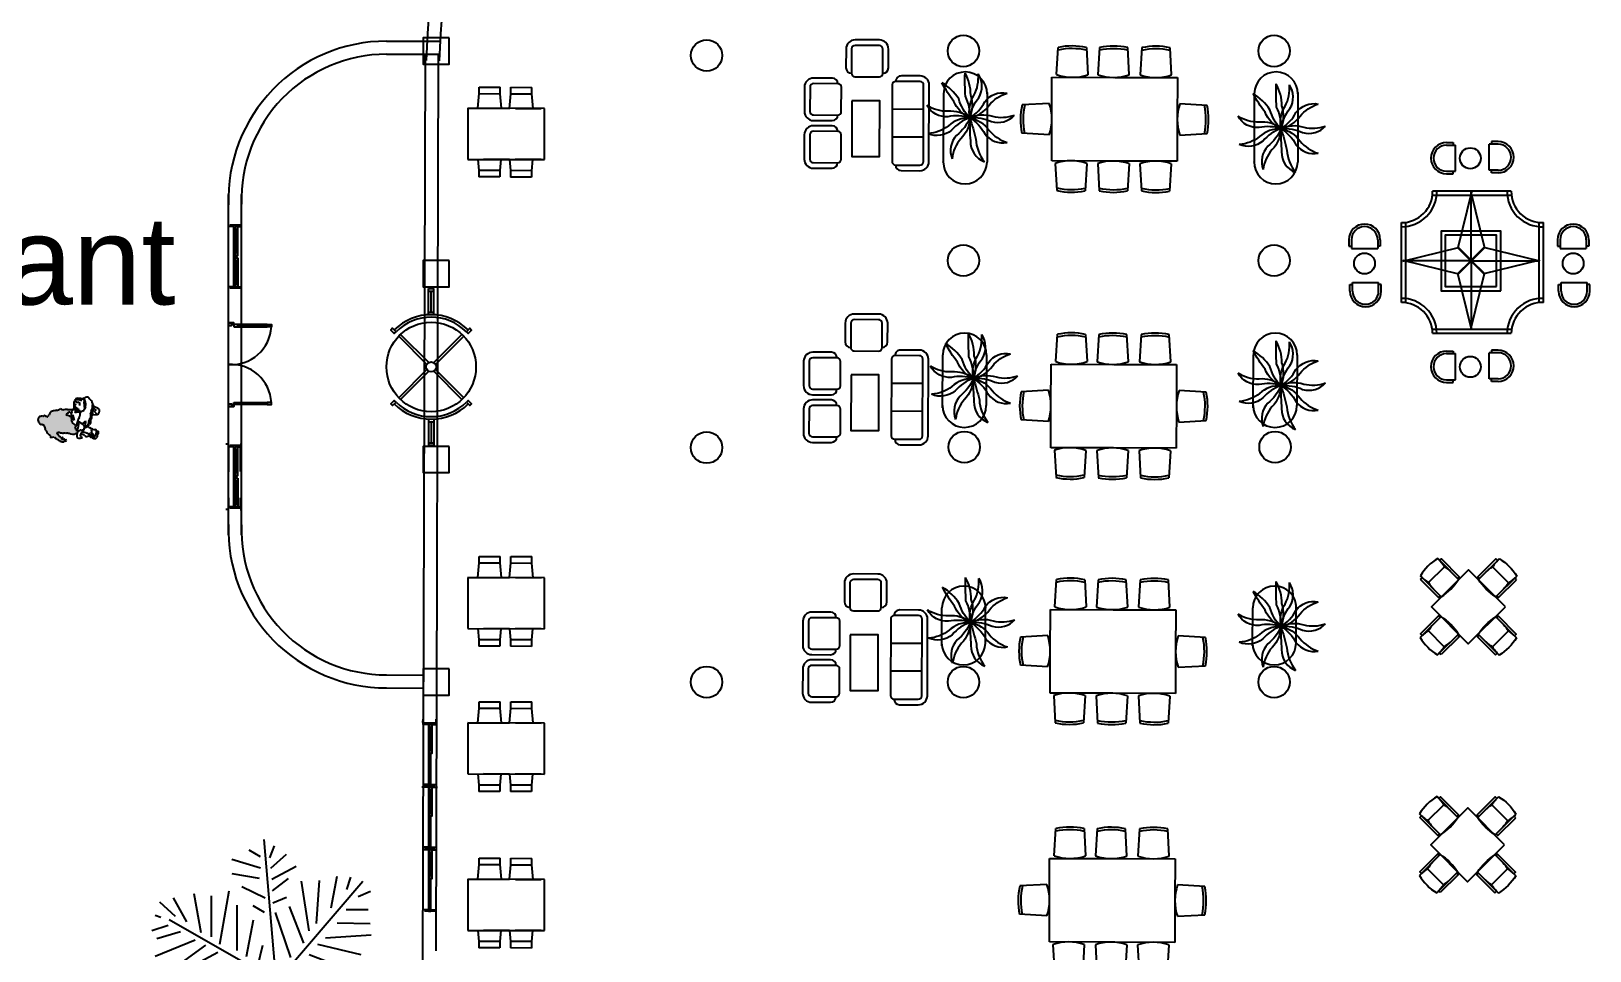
# Model space of a CAD drawing. Header units: millimetres. Extents: x -17017 to 2697, y 1903 to 18260.
# Drawn here: x -16980.1 to -16974.14, y 18215.59 to 18219.11 of the extents above; entities that cross this region are included whole.
import ezdxf

# ---------------------------------------------------------------- set-up
doc = ezdxf.new("R2010")
doc.units = ezdxf.units.MM
doc.linetypes.add('0', pattern=[0])
doc.linetypes.add('DOT3', pattern=[0.06, 0, -0.06])
for name, color, linetype in [('1', 7, 'Continuous'), ('3DJORDAN', 30, 'Continuous'), ('A-Door', 150, 'Continuous'), ('A-Glaz', 92, 'Continuous'), ('A-Wall', 50, 'Continuous'), ('B-FURNITURE', 22, 'Continuous'), ('BONGDO', 8, 'Continuous'), ('CAY', 94, 'Continuous'), ('DENIZLIK', 16, 'Continuous'), ('DIEN HOA', 111, 'Continuous'), ('DIENHOA', 3, 'Continuous'), ('DUVAR', 7, 'Continuous'), ('IZDOT', 2, 'DOT3'), ('NOI THAT', 42, 'Continuous'), ('NOITHAT', 21, 'Continuous'), ('NT', 1, 'Continuous'), ('PENCERE', 3, 'Continuous'), ('sıva', 181, 'Continuous'), ('WINDOW', 8, 'Continuous')]:
    doc.layers.add(name, color=color, linetype=linetype)
doc.styles.add('ATT', font='romans.shx')
doc.styles.get("Standard").update_dxf_attribs({"font": 'arial.ttf'})

# ---------------------------------------------------------------- blocks, each defined once
blk = doc.blocks.new('table-21')
at = {"color": 0, "linetype": 'ByBlock'}
for p, q in [((-2.289, 0.05), (-2.259, 0.572)), ((-1.689, 0.05), (-1.719, 0.572)), ((-1.48, 0.05), (-1.45, 0.572)), ((-0.88, 0.05), (-0.911, 0.572)), ((-0.669, 0.048), (-0.639, 0.57)), ((-0.069, 0.048), (-0.1, 0.57)), ((-2.4, 0), (-1.2, 0)), ((-2.4, -0.8), (-2.4, 0)), ((-1.2, 0), (0, 0)), ((0, 0), (0, -0.8)), ((-2.45, -0.5), (-2.972, -0.53)), ((0.05, -0.5), (0.572, -0.53)), ((-2.4, -1.6), (-2.4, -0.8)), ((0, -0.8), (0, -1.6)), ((-2.972, -1.07), (-2.45, -1.1)), ((0.05, -1.1), (0.572, -1.07)), ((-1.2, -1.6), (-2.4, -1.6)), ((-2.289, -1.65), (-2.259, -2.172)), ((-1.719, -2.172), (-1.689, -1.65)), ((-1.48, -1.65), (-1.45, -2.172)), ((0, -1.6), (-1.2, -1.6)), ((-0.911, -2.172), (-0.88, -1.65)), ((-0.657, -2.172), (-0.687, -1.65)), ((-0.087, -1.65), (-0.118, -2.172))]:
    blk.add_line(p, q, dxfattribs=at)
for centre, radius, start, end in [((-1.989, -0.707), 1.307, 78.0851, 101.9149), ((-1.18, -0.707), 1.307, 78.0851, 101.9149), ((-0.369, -0.708), 1.307, 78.0851, 101.9149), ((-1.989, -0.707), 1.257, 77.4636, 102.5364), ((-1.18, -0.707), 1.257, 77.4636, 102.5364), ((-0.369, -0.708), 1.257, 77.4636, 102.5364), ((-1.989, 0.925), 0.925, 251.0754, 288.9246), ((-1.18, 0.925), 0.925, 251.0754, 288.9246), ((-0.369, 0.923), 0.925, 251.0754, 288.9246), ((-1.693, -0.8), 1.307, 168.0851, 191.9149), ((-1.693, -0.8), 1.257, 167.4636, 192.5364), ((-3.325, -0.8), 0.925, 341.0754, 18.9246), ((0.925, -0.8), 0.925, 161.0754, 198.9246), ((-0.707, -0.8), 1.257, 347.4636, 12.5364), ((-0.707, -0.8), 1.307, 348.0851, 11.9149), ((-1.989, -2.525), 0.925, 71.0754, 108.9246), ((-1.18, -2.525), 0.925, 71.0754, 108.9246), ((-0.387, -2.525), 0.925, 71.0754, 108.9246), ((-1.989, -0.893), 1.257, 257.4636, 282.5364), ((-1.989, -0.893), 1.307, 258.0851, 281.9149), ((-1.18, -0.893), 1.257, 257.4636, 282.5364), ((-1.18, -0.893), 1.307, 258.0851, 281.9149), ((-0.387, -0.893), 1.257, 257.4636, 282.5364), ((-0.387, -0.893), 1.307, 258.0851, 281.9149)]:
    blk.add_arc(centre, radius, start, end, dxfattribs=at)
blk = doc.blocks.new('UI')
at = {"layer": 'B-FURNITURE', "color": 33}
for points in [[(189108, 81976), (189155, 81976)], [(189153, 81490), (189108, 81490), (189108, 81976)], [(189153, 81463), (189153, 82028)], [(189172, 81826), (189604, 81826)], [(189622, 81976), (189668, 81976), (189668, 81490), (189624, 81490)], [(189624, 82028), (189624, 81463)]]:
    blk.add_lwpolyline(points, dxfattribs=at)
for centre, radius, start, end in [((189388, 81090), 967, 75.9111, 104.0889), ((190456, 82052), 1304, 181.0501, 189.9778), ((189897, 81656), 744, 166.7799, 178.5985), ((188320, 82052), 1304, 350.0222, 358.9499), ((188880, 81656), 744, 1.4015, 13.2201), ((189388, 82560), 1122, 257.8807, 282.1193)]:
    blk.add_arc(centre, radius, start, end, dxfattribs=at)
blk = doc.blocks.new('A$C754E1EED')
at = {"layer": 'B-FURNITURE'}
blk.add_lwpolyline([(-0.707, 0), (0, -0.707), (0.707, 0), (0, 0.707)], close=True, dxfattribs=at)
at = {"layer": 'B-FURNITURE', "yscale": 0.001, "zscale": 0.001}
for p, xscale, rotation in [((191.164, 76.671), -0.001, 44.9999999997052), ((-191.164, 76.671), 0.001, 315.0000000002948), ((-76.671, 191.164), -0.001, 135.0000000002948), ((76.671, 191.164), 0.001, 224.9999999997052)]:
    blk.add_blockref('UI', p, dxfattribs=dict(at, xscale=xscale, rotation=rotation))
blk = doc.blocks.new('A$C64823F6B')
for p, q in [((1745, 1791), (645, 1791)), ((515, 1661), (515, 1391)), ((995, 1711), (995, 1261)), ((1395, 1711), (1395, 1261)), ((1875, 1391), (1875, 1661)), ((400, 1205), (130, 1205)), ((0, 1075), (0, 725)), ((130, 595), (400, 595)), ((550, 400), (550, 130)), ((1160, 130), (1160, 400)), ((1234, 400), (1234, 130)), ((1844, 130), (1844, 400)), ((680, 0), (1030, 0)), ((1364, 0), (1714, 0))]:
    blk.add_line(p, q)
for points in [[(645, 1261), (1745, 1261, 0.414214), (1795, 1311), (1795, 1661, 0.414214), (1745, 1711), (645, 1711, 0.414214), (595, 1661), (595, 1311, 0.414214)], [(530, 725), (530, 1075, 0.414214), (480, 1125), (130, 1125, 0.414214), (80, 1075), (80, 725, 0.414214), (130, 675), (480, 675, 0.414214)], [(1030, 530), (680, 530, 0.414214), (630, 480), (630, 130, 0.414214), (680, 80), (1030, 80, 0.414214), (1080, 130), (1080, 480, 0.414214)], [(1714, 530), (1364, 530, 0.414214), (1314, 480), (1314, 130, 0.414214), (1364, 80), (1714, 80, 0.414214), (1764, 130), (1764, 480, 0.414214)]]:
    blk.add_lwpolyline(points, format="xyb", close=True)
blk.add_lwpolyline([(873, 682), (1673, 682), (1673, 1082), (873, 1082)], close=True)
for centre, radius, start, end in [((645, 1661), 130, 90, 180), ((1745, 1661), 130, 0, 90), ((595, 1391), 80, 180, 270), ((1795, 1391), 80, 270, 0), ((130, 1075), 130, 90, 180), ((400, 1125), 80, 0, 90), ((130, 725), 130, 180, 270), ((400, 675), 80, 270, 0), ((630, 400), 80, 90, 180), ((1080, 400), 80, 0, 90), ((1314, 400), 80, 90, 180), ((1764, 400), 80, 0, 90), ((680, 130), 130, 180, 270), ((1030, 130), 130, 270, 0), ((1364, 130), 130, 180, 270), ((1714, 130), 130, 270, 0)]:
    blk.add_arc(centre, radius, start, end)
blk = doc.blocks.new('A$C3A5F4EE5')
at = {"layer": 'NOITHAT', "linetype": 'Continuous'}
blk.add_blockref('A$C64823F6B', (0, 0), dxfattribs=at)
blk = doc.blocks.new('TA197')
at = {"layer": 'WINDOW'}
for p, q in [((-105, 1763), (-433, 429)), ((-127, 1763), (202, 429)), ((-116, 123), (-116, 1763)), ((-1755, 113), (-422, 441)), ((-433, 429), (-127, 123)), ((-422, 441), (-116, 134)), ((190, 441), (-116, 134)), ((202, 429), (-105, 123)), ((1524, 113), (190, 441)), ((-1755, 134), (-422, -194)), ((-116, 123), (-1755, 123)), ((-433, -183), (-127, 123)), ((-422, -194), (-116, 113)), ((-116, 123), (-116, -1516)), ((-116, 123), (1524, 123)), ((190, -194), (-116, 113)), ((202, -183), (-105, 123)), ((1524, 134), (190, -194)), ((-105, -1516), (-433, -183)), ((-127, -1516), (202, -183))]:
    blk.add_line(p, q, dxfattribs=at)
for points in [[(886, 1851), (-1028, 1851)], [(886, 1751), (-1028, 1751)], [(-1779, 1081), (-1779, -799)], [(-1679, 1081), (-1679, -799)], [(1521, -799), (1521, 1081)], [(1621, -799), (1621, 1081)], [(-1028, -1449), (885, -1449)], [(-1028, -1549), (885, -1549)]]:
    blk.add_lwpolyline(points, dxfattribs=at)
for points in [[(606, 832), (-825, 832), (-825, -599), (606, -599)], [(506, 732), (-725, 732), (-725, -499), (506, -499)], [(-176, 193), (-176, 193), (-176, 193), (-176, 193)]]:
    blk.add_lwpolyline(points, close=True, dxfattribs=at)
for centre, radius, start, end in [((-1770, 1823), 842, 269.2971, 2.1163), ((-1770, 1823), 742, 269.2971, 2.1163), ((1628, 1823), 842, 177.8837, 269.4626), ((1628, 1823), 742, 177.8837, 269.4626), ((-1770, -1541), 842, 359.4217, 90.7029), ((1628, -1541), 842, 90.5374, 180.5783), ((-1770, -1541), 742, 359.4217, 90.7029), ((1628, -1541), 742, 90.5374, 180.5783)]:
    blk.add_arc(centre, radius, start, end, dxfattribs=at)
blk = doc.blocks.new('A$C095308EC')
at = {"layer": 'NOI THAT', "linetype": 'Continuous'}
for p, q in [((0, 1286), (0, 1160)), ((50, 1286), (50, 1118)), ((550, 1286), (550, 1118)), ((600, 1286), (600, 1160)), ((0, 1160), (50, 1160)), ((50, 1118), (550, 1118)), ((600, 1160), (550, 1160)), ((18, 426), (68, 426)), ((18, 300), (18, 426)), ((68, 468), (568, 468)), ((68, 300), (68, 468)), ((568, 300), (568, 468)), ((618, 426), (568, 426)), ((618, 300), (618, 426))]:
    blk.add_line(p, q, dxfattribs=at)
blk.add_circle((298, 831), 200, dxfattribs=at)
for centre, radius, start, end in [((300, 1286), 300, 0, 180), ((300, 1286), 250, 0, 180), ((318, 300), 300, 180, 0), ((318, 300), 250, 180, 0)]:
    blk.add_arc(centre, radius, start, end, dxfattribs=at)
blk = doc.blocks.new('A$C755A44B5')
at = {"layer": 'NOI THAT'}
for p, q in [((155, 1074), (177, 1303)), ((177, 1403), (504, 1403)), ((177, 1303), (177, 1403)), ((177, 1303), (504, 1303)), ((504, 1303), (504, 1403)), ((526, 1074), (504, 1303)), ((650, 1074), (672, 1303)), ((672, 1403), (999, 1403)), ((672, 1303), (672, 1403)), ((672, 1303), (999, 1303)), ((999, 1303), (999, 1403)), ((1021, 1074), (999, 1303)), ((2, 1074), (2, 274)), ((1202, 1074), (2, 1074)), ((2, 1074), (452, 1074)), ((2, 1074), (2, 724)), ((249, 1074), (654, 1074)), ((745, 1074), (1150, 1074)), ((1202, 274), (1202, 1074)), ((0, 927), (0, 522)), ((2, 274), (1202, 274)), ((160, 274), (177, 100)), ((654, 274), (249, 274)), ((520, 274), (504, 100)), ((655, 274), (672, 100)), ((1150, 274), (745, 274)), ((1016, 274), (999, 100)), ((504, 100), (177, 100)), ((177, 100), (177, 0)), ((504, 0), (177, 0)), ((504, 100), (504, 0)), ((999, 100), (672, 100)), ((672, 100), (672, 0)), ((999, 0), (672, 0)), ((999, 100), (999, 0))]:
    blk.add_line(p, q, dxfattribs=at)
blk = doc.blocks.new('AP0E09')
for p, q in [((501, 0), (0, 0)), ((0, -100), (0, 0)), ((50, -100), (50, 0)), ((451, -100), (451, 0)), ((2499, 0), (3000, 0)), ((2549, -100), (2549, 0)), ((2950, -100), (2950, 0)), ((3000, -100), (3000, 0)), ((501, -100), (0, -100)), ((451, -50), (50, -50)), ((2499, -100), (3000, -100)), ((2549, -50), (2950, -50))]:
    blk.add_line(p, q)
for points in [[(827, 623), (759, 691), (793, 724), (860, 657), (827, 623)], [(2173, 623), (2241, 691), (2207, 724), (2140, 657), (2173, 623)], [(877, 539), (1418, -2)], [(911, 573), (1452, 32)], [(1548, 32), (2089, 573)], [(1582, -2), (2123, 539)], [(877, -639), (1418, -98)], [(911, -673), (1452, -132)], [(1548, -132), (2089, -673)], [(1582, -98), (2123, -639)], [(827, -723), (759, -791), (793, -824), (860, -757), (827, -723)], [(2173, -723), (2140, -757), (2207, -824), (2241, -791), (2173, -723)]]:
    blk.add_lwpolyline(points)
for radius in [857, 95.2]:
    blk.add_circle((1500, -50), radius)
for radius, start, end in [(1000, 135, 225), (952, 135, 225), (952, 315, 45), (1000, 315, 45)]:
    blk.add_arc((1500, -50), radius, start, end)
blk = doc.blocks.new('A$C0EE93B68')
at = {"layer": 'A-Door'}
for points in [[(100, 1565), (100, 1600), (0, 1600), (0, 1550), (50, 1550), (60, 1550), (60, 1565)], [(100, 1525), (180, 1525), (180, 1565), (100, 1565)], [(180, 1525), (740, 1525), (740, 1565), (180, 1565)], [(820, 1525), (740, 1525), (740, 1565), (820, 1565)], [(100, 35), (100, 0), (0, 0), (0, 50), (50, 50), (60, 50), (60, 35)], [(100, 75), (180, 75), (180, 35), (100, 35)], [(180, 75), (740, 75), (740, 35), (180, 35)], [(820, 75), (740, 75), (740, 35), (820, 35)]]:
    blk.add_lwpolyline(points, close=True, dxfattribs=at)
at = {"layer": 'A-Glaz'}
for points in [[(180, 1535), (740, 1535), (740, 1555), (180, 1555)], [(180, 65), (740, 65), (740, 45), (180, 45)]]:
    blk.add_lwpolyline(points, close=True, dxfattribs=at)
at = {"layer": 'A-Wall'}
for p, q in [((0, 1600), (100, 1600)), ((0, 0), (100, 0))]:
    blk.add_line(p, q, dxfattribs=at)
at = {"layer": 'NT', "color": 1}
for centre, start, end in [((52, 1568), 266.1547, 356.8081), ((52, 32), 3.1919, 93.8453)]:
    blk.add_arc(centre, 770, start, end, dxfattribs=at)
blk = doc.blocks.new('Archi.Space.tree6461')
at = {"layer": 'CAY'}
for points in [[(146.255, 50.449, -0.189994), (146.177, 51.61, 0.147093), (146.12, 52.723)], [(146.255, 50.449, -0.132218), (146.45, 51.553, 0.290059), (146.12, 52.723)], [(146.255, 50.449, 0.132218), (145.437, 51.215, -0.290059), (144.998, 52.349)], [(146.255, 50.449, 0.189994), (145.621, 51.424, -0.147093), (144.998, 52.349)], [(146.255, 50.449, -0.132218), (147.074, 51.215, 0.290059), (147.512, 52.349)], [(146.255, 50.449, -0.189994), (146.89, 51.424, 0.147093), (147.512, 52.349)], [(146.255, 50.449, -0.132218), (145.233, 50.909, 0.290059), (144.018, 50.877)], [(146.255, 50.449, 0.033158), (147.43, 50.48, 0.319903), (148.5, 51.193)], [(146.255, 50.449, -0.018871), (147.347, 50.754, 0.153534), (148.5, 51.193)], [(146.255, 50.449, 0.189994), (145.093, 50.495, 0.126541), (143.97, 50.205)], [(146.255, 50.449, 0.132218), (145.157, 50.224, -0.02063), (143.97, 50.205)], [(146.255, 50.449, -0.189994), (145.111, 50.659, 0.147093), (144.018, 50.877)], [(146.255, 50.449, -0.132218), (145.289, 49.881, 0.112756), (144.465, 49.026)], [(146.255, 50.449, -0.189994), (145.422, 49.636, -0.042997), (144.465, 49.026)], [(146.255, 50.449, 0.189994), (145.924, 49.333, -0.147093), (145.625, 48.26)], [(146.255, 50.449, 0.132218), (146.203, 49.329, -0.290059), (145.625, 48.26)], [(146.255, 50.449, -0.132218), (147.152, 49.775, 0.290059), (148.344, 49.54)], [(146.255, 50.449, -0.189994), (147.326, 49.993, 0.147093), (148.344, 49.54)], [(146.255, 50.449, 0.189994), (146.66, 49.358, -0.147093), (147.065, 48.319)], [(146.255, 50.449, 0.132218), (146.886, 49.522, -0.290059), (147.065, 48.319)]]:
    blk.add_lwpolyline(points, format="xyb", dxfattribs=at)
blk = doc.blocks.new('12PPLT13')
at = {"color": 0, "linetype": 'ByBlock'}
for p, q in [((0.0819, 0.4233), (0.0324, 0.5059)), ((0.0426, 0.2163), (0.1175, 0.5123)), ((0.0718, 0.3738), (-0.0324, 0.4627)), ((0.1137, 0.4017), (0.2064, 0.4233)), ((0.1251, 0.4411), (0.1645, 0.4767)), ((0.0175, 0.0323), (-0.3715, 0.3655)), ((-0.3133, 0.3476), (-0.3336, 0.3946)), ((-0.2636, 0.3014), (-0.2636, 0.3852)), ((-0.2128, 0.2671), (-0.209, 0.3928)), ((-0.1544, 0.2226), (-0.1658, 0.3967)), ((-0.0908, 0.1604), (-0.0044, 0.3852)), ((0.0502, 0.3052), (0.0108, 0.37)), ((0.1137, 0.3624), (0.2319, 0.3878)), ((-0.3397, 0.304), (-0.3867, 0.3193)), ((-0.1302, 0.1921), (-0.0908, 0.3573)), ((0.0387, 0.2556), (-0.007, 0.309)), ((0.0921, 0.3268), (0.2242, 0.3268)), ((-0.269, 0.2445), (-0.3909, 0.2673)), ((-0.0438, 0.1172), (-0.0121, 0.2747)), ((0.0781, 0.2772), (0.1671, 0.2874)), ((0.0946, 0.074), (0.1302, 0.2391)), ((0.1455, 0.0854), (0.1848, 0.2709)), ((0.1887, 0.0854), (0.2598, 0.2938)), ((0.2357, 0.093), (0.3271, 0.2861)), ((0.2916, 0.0892), (0.3932, 0.2467)), ((-0.209, 0.1883), (-0.3741, 0.1997)), ((0.0642, 0.2264), (0.0997, 0.2379)), ((0.3462, 0.1045), (0.4453, 0.1997)), ((-0.181, 0.1604), (-0.3716, 0.1299)), ((-0.134, 0.14), (-0.275, 0.0841)), ((0.0032, 0.0702), (0.0032, 0.1718)), ((0.0387, 0.0536), (0.0781, 0.1527)), ((0.4211, 0.1172), (0.472, 0.168)), ((-0.4211, 0.013), (-0.4745, 0.0727)), ((-0.38, 0.0169), (-0.4288, 0.1095)), ((-0.3346, 0.0191), (-0.3818, 0.0803)), ((-0.2891, 0.0211), (-0.3106, 0.0727)), ((-0.0794, 0.0892), (-0.2522, 0.0308)), ((0.0175, 0.0323), (0.4923, 0.0968)), ((0.0071, 0.0339), (-0.5317, -0.0124)), ((-0.4605, 0.0092), (-0.5075, 0.027)), ((-0.0058, 0.0056), (-0.2242, -0.3757)), ((0.0071, 0.0339), (0.2789, -0.377)), ((0.0553, 0.0308), (0.1175, -0.0289)), ((0.0985, 0.0257), (0.2039, -0.048)), ((0.1607, 0.0219), (0.2712, -0.1153)), ((0.2128, 0.0308), (0.3271, -0.1509)), ((0.2636, 0.0219), (0.3665, -0.0963)), ((0.303, 0.0498), (0.4326, -0.0569)), ((0.3614, 0.0498), (0.4567, -0.0213)), ((0.4364, 0.0536), (0.4999, 0.0219)), ((-0.4643, -0.0264), (-0.4898, -0.0696)), ((-0.4211, -0.0264), (-0.4542, -0.1369)), ((-0.3818, -0.0302), (-0.3996, -0.1344)), ((-0.3063, -0.0091), (-0.35, -0.0975)), ((-0.2523, -0.0111), (-0.2777, -0.0543)), ((-0.0832, -0.0797), (-0.2242, -0.0531)), ((-0.0476, -0.0366), (-0.1264, -0.0175)), ((-0.1061, -0.1153), (-0.2801, -0.1153)), ((-0.04, -0.1039), (0.0667, -0.2894)), ((-0.0186, -0.066), (0.0755, -0.1639)), ((0.1201, -0.1136), (0.1887, -0.092)), ((-0.1302, -0.1826), (-0.3348, -0.1471)), ((-0.0591, -0.1509), (0.0387, -0.2855)), ((0.1088, -0.1306), (0.0948, -0.1852)), ((0.1527, -0.1499), (0.2175, -0.1473)), ((0.1785, -0.1941), (0.275, -0.1483)), ((-0.1582, -0.2144), (-0.3157, -0.2144)), ((-0.1264, -0.2373), (-0.0121, -0.3948)), ((-0.0985, -0.1903), (-0.0197, -0.3364)), ((0.1645, -0.2297), (0.0921, -0.3338)), ((0.1391, -0.1801), (0.1035, -0.269)), ((0.2064, -0.2297), (0.3424, -0.2017)), ((-0.1734, -0.2538), (-0.3233, -0.2805)), ((-0.1455, -0.2767), (-0.0832, -0.4304)), ((0.1887, -0.2728), (0.1213, -0.4266)), ((0.2319, -0.269), (0.3564, -0.2665)), ((0.2535, -0.2868), (0.3424, -0.316)), ((-0.2166, -0.3084), (-0.3081, -0.3592)), ((-0.2369, -0.3516), (-0.2916, -0.4113)), ((-0.1772, -0.3326), (-0.1505, -0.4228)), ((0.2064, -0.3084), (0.1785, -0.4228)), ((0.2319, -0.33), (0.2217, -0.4228)), ((0.275, -0.3478), (0.3284, -0.3516)), ((-0.2331, -0.4075), (-0.2407, -0.4304)), ((-0.2014, -0.3796), (-0.181, -0.4431)), ((0.2611, -0.377), (0.2674, -0.4228)), ((0.2928, -0.3948), (0.3106, -0.4012))]:
    blk.add_line(p, q, dxfattribs=at)
at = {"color": 0, "linetype": 'ByBlock', "style": 'ATT'}
for tag, p, flags in [('ITEM', (-1, -3.25), 3), ('ROOM_NUMBER', (-1, -4.5833), 1)]:
    blk.add_attdef(tag, p, '', height=1, dxfattribs=dict(at, flags=flags))
blk = doc.blocks.new('n42')
at = {"layer": 'BONGDO'}
h = blk.add_hatch(color=256, dxfattribs=at)
h.dxf.hatch_style = 1
h.paths.add_polyline_path([(-424, -283, 0.031773), (-408, -289, 0.010731), (-348, -300, -0.028291), (-301, -301, -0.03895), (-263, -297, 0.094825), (-239, -295, 0.23582), (-110, -306, -0.044647), (-82, -305, 0.042723), (-76, -279, -0.067607), (-72, -258), (-72, -255, -0.045072), (-92, -257, -0.001064), (-92, -256, 0.029944), (-97, -235, -0.055743), (-109, -213, -0.068197), (-130, -207, -0.092155), (-118, -173, 0.040286), (-106, -160, 0.061118), (-96, -147, 0.102441), (-120, -150, 0.054578), (-139, -130, -0.148072), (-188, -73, 0.119802), (-193, -42, -0.071905), (-204, 25, -0.087817), (-232, 27, 0.00828), (-264, 41, 0.035785), (-285, 49, -0.028472), (-303, 52, -0.040194), (-285, 73, 0.088349), (-251, 104, -0.295127), (-242, 108, -0.014587), (-220, 103, 0.064609), (-199, 81, -0.093995), (-168, 153), (-172, 153, -0.018177), (-270, 157, 0.122218), (-360, 141, 0.20672), (-403, 166, -0.047554), (-446, 146, -0.054566), (-483, 144, 0.079015), (-507, 130, 0.25798), (-523, 132, 0.111876), (-590, 108, 0.100225), (-622, 56, -0.062406), (-639, 36, 0.046526), (-646, 22, -0.050019), (-657, 16, -0.172137), (-666, 19, 0.194801), (-677, 25, -0.226577), (-695, 28, 0.067755), (-712, 40, 0.165826), (-719, 38, -0.024567), (-733, 29, -0.259584), (-741, 28, 0.083958), (-754, 32, 0.034066), (-770, 26, 0.027835), (-798, 21, 0.104128), (-813, 17, 0.089238), (-828, -6, 0.056945), (-835, -26, 0.077598), (-837, -43, 0.060744), (-828, -80, 0.127235), (-821, -89, -0.184185), (-813, -99, 0.057741), (-805, -115, 0.066709), (-789, -127, 0.020577), (-781, -130, 0.142108), (-773, -132, -0.101397), (-759, -132, -0.031997), (-749, -135, 0.095857), (-737, -135, -0.106808), (-717, -152, -0.080622), (-710, -178, 0.095795), (-699, -211, -0.025808), (-690, -242, 0.091001), (-682, -255, 0.110712), (-614, -334, -0.096271), (-599, -348), (-597, -385), (-589, -378), (-528, -370), (-521, -380), (-499, -386, 0.075545), (-470, -419, -0.014397), (-414, -450, 0.071137), (-373, -466, 0.05055), (-342, -464, -0.025753), (-324, -453, -0.064182), (-306, -450, 0.111494), (-292, -436, 0.247747), (-301, -417, -0.054819), (-327, -427, -0.088566), (-339, -427, -0.057662), (-329, -416, 0.159748), (-336, -411, -0.072517), (-384, -411, -0.339506), (-388, -396, -0.200942), (-371, -393, 0.059106), (-360, -387, 0.268621), (-358, -380, 0.523916), (-365, -379, -0.046575), (-382, -384, -0.189749), (-395, -384, 0.14525), (-428, -359, -0.115573), (-432, -354, 0.115113), (-438, -344, 0.05431), (-442, -330, 0.106434), (-449, -323, -0.080583), (-461, -318, -0.157828), (-477, -300, -0.203194), (-473, -294, -0.036584), (-458, -290, -0.050519), (-441, -282, -0.113606)])
for p, q in [((-172, 153), (-158, 153)), ((-599, -348), (-597, -385)), ((-597, -385), (-589, -378)), ((-589, -378), (-528, -370)), ((-528, -370), (-521, -380)), ((-521, -380), (-499, -386))]:
    blk.add_line(p, q, dxfattribs=at)
for centre, radius, start, end in [((-755, -37), 79.3, 136.8881, 157.286), ((-795, -15), 36.3, 95.0839, 118.8625), ((-743, -231), 258, 95.944, 102.3216), ((-722, -85), 121, 105.8358, 113.6402), ((-757, -10), 42.2, 66.6055, 86.1065), ((-737, 36), 8.49, 247.5131, 295.7584), ((-818, 176), 170, 299.7729, 305.8244), ((-713, 30), 9.76, 83.8874, 121.5493), ((-745, -32), 78.3, 49.9128, 65.4175), ((-683, 45), 20.3, 234.0515, 285.117), ((-679, 8), 17.2, 40.6151, 84.7079), ((-657, 29), 13.4, 230.2385, 269.3067), ((-682, 78), 66.8, 291.2817, 302.7357), ((-569, -9), 82.1, 147.2653, 157.9205), ((-710, 112), 105, 313.336, 327.6198), ((-476, 4), 155, 137.5901, 160.4834), ((-505, -29), 162, 96.4289, 121.9628), ((-516, 117), 16.6, 55.7126, 113.5755), ((-451, 64), 86.8, 111.62, 129.6913), ((-473, 317), 173, 266.4798, 278.973), ((-527, 381), 249, 289.1794, 300.0698), ((-410, 103), 62.7, 36.383, 83.1017), ((-283, -31), 189, 86.2684, 114.1405), ((-164, -53), 174, 133.7543, 142.9611), ((-271, 211), 162, 258.4648, 264.9884), ((-357, 183), 132, 303.1181, 323.3929), ((-330, -103), 159, 65.3508, 73.5487), ((-172, 1507), 1354, 265.8347, 270), ((-659, -929), 1047, 65.9311, 67.8286), ((-244, 99), 8.76, 78.179, 142.7567), ((-316, -268), 383, 75.5779, 78.9207), ((-210, 105), 80.4, 254.524, 274.5987), ((-127, 172), 116, 216.2623, 231.049), ((-783, -43), 54.5, 162.5925, 180.341), ((-682, -23), 157, 187.2324, 200.4196), ((-744, -47), 93.1, 154.3282, 167.365), ((-806, -70), 24, 198.44, 232.1208), ((-829, -103), 16.5, 24.5065, 58.5033), ((-737, -68), 82.5, 199.8606, 214.6234), ((-754, -64), 72.2, 225.0085, 240.2745), ((-744, -22), 114, 246.5076, 251.2228), ((-775, -117), 14.6, 245.9571, 279.8724), ((-767, -164), 32.8, 76.2787, 98.7436), ((-778, -211), 81.6, 69.3485, 76.6793), ((-743, -103), 32.8, 259.0491, 280.9509), ((-767, -191), 63, 37.5773, 61.9634), ((-792, -186), 82.7, 5.3227, 23.76), ((-620, -166), 91, 187.4995, 209.3874), ((-994, -314), 312, 13.345, 19.2584), ((-648, -226), 44.3, 199.9922, 220.7908), ((-472, -144), 237, 207.9232, 233.1936), ((-468, -301), 8.89, 128.1535, 174.0967), ((-440, -399), 111, 99.3116, 107.6924), ((-409, -366), 89.7, 111.0889, 122.6572), ((-434, -321), 39.2, 74.9909, 100.9163), ((-370, -157), 137, 246.6047, 253.884), ((-109, 1096), 1416, 257.8424, 260.3017), ((-259, -544), 246, 90.9415, 99.8637), ((-257, -233), 64.8, 265.2374, 286.9048), ((-163, -171), 145, 238.4339, 291.5102), ((-642, -380), 53.8, 36.8318, 58.8276), ((-375, -307), 147, 212.2385, 229.5192), ((-441, -284), 38.7, 204.5589, 240.4345), ((-979, -1409), 1113, 59.5247, 62.824), ((-437, -286), 39.5, 234.2097, 252.6381), ((-461, -344), 23.6, 37.1036, 61.4049), ((-504, -353), 66.9, 8.0133, 20.4481), ((-457, -361), 25.4, 16.2128, 42.4791), ((-418, -346), 16.2, 208.47, 234.8403), ((-453, -426), 71.2, 36.3535, 69.4112), ((-338, -314), 156, 240.6849, 256.9609), ((-388, -367), 18.3, 246.3097, 289.2861), ((-376, -401), 12.6, 156.068, 231.0786), ((-376, -415), 23, 77.2822, 122.7295), ((-360, -246), 166, 261.7047, 278.2953), ((-404, -293), 93.8, 283.6332, 294.2998), ((-368, -312), 154, 268.0255, 279.601), ((-387, -347), 48.9, 289.7948, 303.3251), ((-362, -382), 4.43, 26.5701, 137.1732), ((-366, -382), 7.98, 314.9937, 15.1372), ((-332, -715), 415, 85.7091, 92.1911), ((-233, -639), 206, 116.0988, 121.9997), ((-287, -464), 63.5, 131.2559, 144.4563), ((-333, -395), 32.2, 259.8775, 280.1225), ((-340, -425), 14.9, 38.1634, 74.4682), ((-356, -305), 125, 283.5193, 296.0704), ((-303, -520), 69.6, 92.6612, 107.3504), ((-331, -411), 46.3, 302.2699, 327.7174), ((-314, -436), 22.5, 0, 55.6587), ((-90, -458), 153, 87.0478, 97.2734)]:
    blk.add_arc(centre, radius, start, end, dxfattribs=at)
at = {"layer": 'DIENHOA'}
for p, q in [((-130, 112), (-130, 96)), ((192, 147), (216, 56)), ((299, 57), (201, 168)), ((216, 56), (299, 57)), ((-72, -258), (-72, -248)), ((314, -299), (312, -258)), ((-8, -386), (3, -380)), ((3, -386), (-8, -386)), ((3, -380), (3, -371))]:
    blk.add_line(p, q, dxfattribs=at)
for centre, radius, start, end in [((145, 216), 303, 162.0647, 169.5132), ((-89, 292), 56.6, 144.2094, 162.638), ((-96, 276), 63, 104.7427, 128.6461), ((-64, 315), 65.4, 148.0001, 166.5006), ((-26, 446), 159, 232.6082, 252.9824), ((-58, 282), 91.9, 117.6979, 132.2597), ((-72, 221), 123, 92.1161, 108.6736), ((-35, 160), 213, 99.7749, 107.8421), ((-70, 245), 98.5, 73.4486, 94.217), ((-64, 468), 97.8, 265.6034, 285.6524), ((-52, 464), 124, 274.7613, 290.106), ((449, 3954), 3613, 262.256, 263.4076), ((-44, 255), 78.5, 54.7169, 83.0223), ((20, 281), 72.7, 86.9977, 114.0338), ((-4, 285), 73.5, 50.5354, 67.1195), ((112, 268), 124, 111.9518, 128.6461), ((-10, 289), 87.3, 49.0804, 59.8708), ((74, 358), 54, 227.9497, 251.0155), ((-28, 270), 101, 33.495, 45.821), ((-72, 268), 148, 3.0437, 36.1067), ((-101, 258), 171, 7.4178, 23.2088), ((184, 8), 393, 100.2748, 107.5175), ((77, 309), 92.8, 24.2781, 66.8959), ((208, 384), 59.3, 217.8886, 228.6681), ((131, 275), 74.8, 22.6899, 59.0487), ((166, 284), 39, 353.558, 30.7965), ((130, 28), 334, 170.7598, 180.4917), ((32, 29), 236, 180.976, 197.427), ((6, 34), 211, 135.8379, 166.9655), ((-445, 85), 280, 340.5245, 354.1747), ((1004, 241), 1186, 188.9532, 194.2096), ((-53, 274), 99.7, 181.5696, 202.6197), ((194, 223), 342, 176.9393, 183.0956), ((-77, 199), 70.6, 175.1723, 195.0744), ((-213, 209), 72.7, 0, 21.5685), ((-49, 199), 97.8, 190.7784, 227.9812), ((-52, 252), 94.6, 197.9846, 224.236), ((-149, 226), 45.4, 54.1017, 77.9942), ((-88, 215), 52.8, 186.8818, 254.3204), ((-41, 31), 120, 127.5688, 137.4525), ((-52, -388), 490, 86.8403, 99.1624), ((-110, 153), 13.3, 134.9859, 186.6386), ((-85, 156), 39.3, 187.1285, 219.2891), ((-49, 316), 91.4, 215.9555, 230.7995), ((-35, 276), 109, 215.459, 249.273), ((-109, 148), 17.8, 67.3088, 127.9336), ((-79, 185), 65.3, 236.0694, 266.0548), ((-168, 65), 120, 33.3454, 56.3521), ((-46, 226), 71.4, 227.6682, 268.5449), ((-97, 138), 22.8, 306.6206, 0.1412), ((528, -315), 657, 151.0174, 158.298), ((-87, 205), 89.2, 43.4739, 80.8542), ((-50, 212), 83.9, 257.3639, 291.5143), ((-34, 158), 43.9, 219.1076, 261.6398), ((-63, 239), 29.9, 344.1742, 61.0855), ((-371, 127), 348, 339.1318, 355.7329), ((-24, 206), 92.6, 259.5136, 280.8652), ((36, 38), 87.8, 110.8547, 133.9436), ((-300, 790), 736, 294.4359, 297.4876), ((-47, 227), 125, 313.8805, 325.3627), ((0, 206), 66.4, 308.9261, 333.4237), ((93, 250), 47.8, 158.4494, 180.1141), ((199, 265), 154, 185.3584, 196.5602), ((-103, 300), 155, 348.035, 359.0755), ((-401, 100), 468, 11.3421, 14.9384), ((-84, 186), 143, 347.8195, 355.9124), ((31, 182), 28.7, 349.2232, 21.1707), ((293, 71), 256, 149.337, 155.8249), ((239, 282), 171, 180.6164, 195.7291), ((-10, 225), 85.6, 344.2501, 5.197), ((244, 253), 170, 172.1222, 186.6039), ((-245, 190), 457, 326.19, 336.5975), ((204, 80), 38.4, 157.4813, 192.7222), ((224, 80), 58.2, 187.6145, 211.2593), ((181, 91), 13, 89.6399, 163.3035), ((95, 29), 81.9, 345.5023, 14.4977), ((214, 114), 34.9, 152.1639, 202.7474), ((-71, 18), 267, 0.4855, 18.1312), ((109, 22), 86.8, 327.8983, 358.3905), ((-99, 280), 320, 332.0655, 342.3481), ((290, 215), 91.8, 154.6662, 172.2813), ((509, 263), 312, 186.5356, 192.8699), ((217, 231), 30, 241.7155, 278.9185), ((373, 280), 168, 180, 188.6363), ((156, 66), 136, 26.7041, 68.8308), ((171, 185), 34.8, 356.4251, 13.5103), ((203, 234), 21.1, 36.2923, 77.8396), ((99, 141), 160, 32.4442, 41.2731), ((168, 247), 70.7, 319.0828, 332.71), ((113, -155), 386, 53.6413, 72.489), ((218, 225), 16.7, 321.5731, 4.2347), ((258, 134), 86.7, 298.1933, 14.4829), ((-255, -67), 66.6, 354.8065, 22.1329), ((-68, -20), 131, 203.9132, 237.604), ((-52, 42), 140, 201.1907, 214.093), ((-188, -93), 60.7, 45.2224, 69.8261), ((-217, -225), 123, 37.7419, 50.2378), ((-32, -222), 99.4, 150.3249, 171.3858), ((-98, -133), 81, 246.486, 262.0915), ((-102, -206), 59.1, 84.6432, 108.0394), ((-190, -89), 111, 310.6139, 319.8417), ((-5, -171), 112, 202.2252, 214.9873), ((-155, -116), 66.3, 318.0178, 332.0076), ((-270, -290), 181, 10.335, 17.5104), ((364, -194), 463, 164.7627, 174.1854), ((140, -295), 235, 149.2417, 170.5033), ((-93, -144), 113, 270.9393, 304.5182), ((-50, -40), 45.6, 224.995, 259.3485), ((-229, -256), 155, 341.6781, 351.4636), ((6, -285), 83, 160.4439, 175.9147), ((-290, -121), 234, 346.8186, 8.9711), ((-121, -298), 222, 57.2794, 73.8251), ((-23, -280), 43.4, 80.9091, 99.0909), ((-8, 373), 610, 269.2607, 275.2845), ((-1697, 689), 1961, 329.4057, 331.4221), ((6, -75), 37, 259.3785, 291.6785), ((-1738, -2242), 2749, 49.1896, 50.8075), ((38, -220), 60, 242.8022, 266.4756), ((40, -173), 66.9, 82.9779, 107.653), ((106, -322), 110, 131.8221, 138.1817), ((79, -342), 112, 105.9691, 114.306), ((23, -476), 196, 73.1082, 86.7293), ((21, -127), 50.4, 10.2999, 63.8821), ((-475, -124), 534, 348.0714, 355.8954), ((40, -151), 45.1, 47.4353, 79.285), ((37, -93), 105, 279.8691, 318.2505), ((82, -202), 37.1, 82.8983, 130.5808), ((-56, -107), 127, 334.2322, 355.2595), ((11, -87), 66.8, 332.8426, 20.7222), ((16, -463), 187, 56.9633, 69.9035), ((36, -65), 112, 296.8001, 329.8406), ((-5, 13), 213, 304.2482, 316.6376), ((199, -94), 108, 219.5308, 246.7257), ((249, -97), 119, 164.2045, 191.8004), ((256, -174), 113, 146.8534, 158.5557), ((122, -252), 68, 39.0337, 59.4984), ((239, -147), 85.3, 141.4402, 156.0412), ((37, -51), 142, 342.4773, 5.4366), ((83, -565), 368, 70.0157, 75.6583), ((202, -301), 24.2, 116.9672, 176.9885), ((214, -41), 36.1, 152.5125, 175.6021), ((-144, -347), 351, 15.1408, 22.891), ((183, -269), 12.5, 307.9307, 340.0181), ((151, -263), 45.2, 347.0001, 9.7269), ((279, 53), 282, 255.5419, 265.7239), ((119, -262), 163, 323.2747, 3.9193), ((252, -258), 31, 14.0354, 78.4516), ((3220, 75596), 75909, 267.78228, 267.81223), ((329, -348), 52, 98.798, 107.1919), ((-179, -264), 502, 356.285, 0.7004), ((-20, -344), 72, 164.6173, 178.1525), ((16, -356), 108, 172.7611, 184.6352), ((-320, -491), 261, 25.7085, 29.1036), ((-243, -264), 165, 338.1999, 345.5289), ((45, -197), 223, 234.4441, 239.7419), ((-49, -370), 27.1, 226.3298, 260.5371), ((-54, -230), 166, 270.0195, 276.3406), ((-40, -338), 57.2, 274.8013, 287.82), ((15, -340), 40.7, 158.5241, 203.3542), ((-48, -290), 43.1, 306.195, 333.8349), ((-1, -349), 22.5, 197.459, 239.857), ((-11, -781), 389, 86.5832, 91.7561), ((-20, -542), 220, 75.0075, 90), ((7, -312), 60, 251.3612, 266.7293), ((-6, -408), 23.9, 39.092, 68.1357), ((-36, -456), 146, 48.8015, 59.8849), ((160, -212), 168, 233.4074, 248.0923), ((272, -784), 452, 107.3389, 112.7371), ((145, -163), 146, 259.3797, 268.8052), ((136, -380), 27.4, 30.251, 86.3973), ((120, -419), 112, 71.5699, 78.8263), ((161, -325), 7.7, 29.2996, 190.3042), ((197, -315), 45, 194.7964, 224.9981), ((173, -232), 82.3, 257.9969, 303.9126), ((349, -93), 292, 228.9615, 245.5855), ((180, -351), 25.7, 217.7921, 292.2214), ((264, -282), 119, 213.3505, 268.0181), ((211, -328), 4.89, 138.5054, 268.7506), ((455, -424), 266, 152.4895, 158.2662), ((141, -492), 173, 54.641, 66.2782), ((240, -316), 44.9, 254.875, 282.3969), ((261, -373), 27.1, 266.6535, 359.6983), ((747, -487), 472, 156.4937, 166.1204)]:
    blk.add_arc(centre, radius, start, end, dxfattribs=at)

msp = doc.modelspace()

# ---------------------------------------------------------------- linework, layer by layer
at = {"layer": '1'}
for p, q in [((-16976.6102, 18218.8751), (-16976.6112, 18218.6135)), ((-16975.4206, 18218.8751), (-16975.4216, 18218.6135)), ((-16976.446, 18217.8747), (-16976.447, 18217.6809)), ((-16975.2564, 18217.8747), (-16975.2574, 18217.6809)), ((-16976.4499, 18216.7715), (-16976.4499, 18216.9195)), ((-16975.2603, 18216.7715), (-16975.2603, 18216.9195)), ((-16978.7423, 18216.6497), (-16978.6022, 18216.6489)), ((-16978.7425, 18216.5997), (-16978.6024, 18216.5989))]:
    msp.add_line(p, q, dxfattribs=at)
for points in [[(-16978.5023, 18219.0887), (-16978.6023, 18219.0887), (-16978.6023, 18218.9887), (-16978.5023, 18218.9887)], [(-16978.5023, 18218.2363), (-16978.6023, 18218.2363), (-16978.6023, 18218.1363), (-16978.5023, 18218.1363)], [(-16978.5023, 18217.5248), (-16978.6023, 18217.5248), (-16978.6023, 18217.4248), (-16978.5023, 18217.4248)], [(-16978.5023, 18216.6724), (-16978.6023, 18216.6724), (-16978.6023, 18216.5724), (-16978.5023, 18216.5724)]]:
    msp.add_lwpolyline(points, close=True, dxfattribs=at)
for points in [[(-16978.7423, 18219.0763), (-16978.5379, 18219.0763)], [(-16978.7423, 18219.0263), (-16978.5401, 18219.0263)], [(-16978.5951, 18219.0264), (-16978.6044, 18215.5295)], [(-16978.5451, 18219.0263), (-16978.5544, 18215.5933)], [(-16976.4429, 18218.8804), (-16976.4437, 18218.613)], [(-16975.2533, 18218.8804), (-16975.2541, 18218.613)], [(-16976.6112, 18218.6135), (-16976.6112, 18218.6141)], [(-16975.4216, 18218.6135), (-16975.4216, 18218.6141)], [(-16979.3477, 18217.1864), (-16979.3477, 18218.4896)], [(-16979.2977, 18217.1864), (-16979.2977, 18218.4896)], [(-16976.614, 18217.6724), (-16976.6134, 18217.8752)], [(-16975.4244, 18217.6724), (-16975.4238, 18217.8752)], [(-16976.6168, 18216.7616), (-16976.6163, 18216.9065)], [(-16975.4272, 18216.7616), (-16975.4267, 18216.9065)]]:
    msp.add_lwpolyline(points, dxfattribs=at)
for centre in [(-16976.5343, 18219.0387), (-16975.3447, 18219.0387), (-16977.5172, 18219.0216), (-16976.5343, 18218.2363), (-16975.3447, 18218.2363), (-16977.5172, 18217.52), (-16976.5307, 18217.5222), (-16975.3412, 18217.5222), (-16977.5172, 18216.6224), (-16976.5343, 18216.6224), (-16975.3447, 18216.6224)]:
    msp.add_circle(centre, 0.06, dxfattribs=at)
for centre, radius, start, end in [((-16975.643, 18218.9235), 2.9489, 114.42687, 178.47826), ((-16975.643, 18218.9235), 2.8989, 114.42687, 178.47826), ((-16978.7423, 18218.4706), 0.6057, 90, 181.9562), ((-16978.7423, 18218.4706), 0.5557, 90, 181.9562), ((-16976.5265, 18218.8748), 0.0837, 359.82784, 179.82784), ((-16975.3369, 18218.8748), 0.0837, 359.82784, 179.82784), ((-16976.5275, 18218.6139), 0.0837, 179.82784, 359.82784), ((-16975.3379, 18218.6139), 0.0837, 179.82784, 359.82784), ((-16976.5297, 18217.8749), 0.0837, 359.82784, 179.82784), ((-16975.3401, 18217.8749), 0.0837, 359.82784, 179.82784), ((-16976.5307, 18217.6811), 0.0837, 179.82784, 359.82784), ((-16975.3412, 18217.6811), 0.0837, 179.82784, 359.82784), ((-16978.7423, 18217.2054), 0.6057, 178.0438, 270), ((-16978.7423, 18217.2054), 0.5557, 178.0438, 270), ((-16976.5326, 18216.9062), 0.0837, 359.82784, 179.82784), ((-16975.343, 18216.9062), 0.0837, 359.82784, 179.82784), ((-16976.5337, 18216.7718), 0.0837, 179.82784, 359.82784), ((-16975.3441, 18216.7718), 0.0837, 179.82784, 359.82784)]:
    msp.add_arc(centre, radius, start, end, dxfattribs=at)
at = {"layer": 'DENIZLIK'}
for p, q in [((-16979.3527, 18217.5327), (-16979.3577, 18217.5327)), ((-16979.3027, 18217.5327), (-16979.2977, 18217.5327)), ((-16979.3527, 18217.2827), (-16979.3577, 18217.2827)), ((-16979.3027, 18217.2827), (-16979.2977, 18217.2827)), ((-16978.6026, 18216.4703), (-16978.6076, 18216.4703)), ((-16978.5526, 18216.4703), (-16978.5476, 18216.4703)), ((-16978.6026, 18216.2203), (-16978.6076, 18216.2203)), ((-16978.5526, 18216.2203), (-16978.5476, 18216.2203))]:
    msp.add_line(p, q, dxfattribs=at)
at = {"layer": 'DUVAR'}
for p, q in [((-16979.3025, 18218.3712), (-16979.3425, 18218.3712)), ((-16979.3025, 18218.1312), (-16979.3425, 18218.1312)), ((-16979.3025, 18217.528), (-16979.3425, 18217.528)), ((-16979.3025, 18217.288), (-16979.3425, 18217.288)), ((-16978.5576, 18216.4653), (-16978.5976, 18216.4653)), ((-16978.5576, 18216.2253), (-16978.5976, 18216.2253)), ((-16978.5576, 18216.2246), (-16978.5976, 18216.2246)), ((-16978.5576, 18215.9846), (-16978.5976, 18215.9846)), ((-16978.5576, 18215.7449), (-16978.5976, 18215.7449))]:
    msp.add_line(p, q, dxfattribs=at)
at = {"layer": 'IZDOT'}
for p, q in [((-16979.3477, 18217.5277), (-16979.3477, 18217.2877)), ((-16979.3025, 18217.528), (-16979.3025, 18217.288))]:
    msp.add_line(p, q, dxfattribs=at)
at = {"layer": 'PENCERE'}
for p, q in [((-16979.3175, 18218.3562), (-16979.3175, 18218.2662)), ((-16979.3175, 18218.2562), (-16979.3175, 18218.2462)), ((-16979.3225, 18218.1362), (-16979.3225, 18218.2462)), ((-16979.3175, 18218.1462), (-16979.3175, 18218.2362)), ((-16979.3175, 18217.513), (-16979.3175, 18217.423)), ((-16979.3225, 18217.293), (-16979.3225, 18217.403)), ((-16979.3175, 18217.413), (-16979.3175, 18217.403)), ((-16979.3175, 18217.303), (-16979.3175, 18217.393)), ((-16978.5726, 18216.4503), (-16978.5726, 18216.3603)), ((-16978.5776, 18216.3453), (-16978.5776, 18216.2353)), ((-16978.5726, 18216.2096), (-16978.5726, 18216.1196)), ((-16978.5776, 18216.1046), (-16978.5776, 18215.9946)), ((-16978.5726, 18215.9799), (-16978.5726, 18216.1096)), ((-16978.5726, 18215.9699), (-16978.5726, 18215.8799)), ((-16978.5776, 18215.8649), (-16978.5776, 18215.7549))]:
    msp.add_line(p, q, dxfattribs=at)
for points in [[(-16979.3175, 18218.1362), (-16979.3175, 18218.1312), (-16979.3275, 18218.1312), (-16979.3275, 18218.3712)], [(-16979.3175, 18218.3662), (-16979.3175, 18218.3712), (-16979.3275, 18218.3712)], [(-16979.3275, 18218.3612), (-16979.3225, 18218.3612)], [(-16979.3125, 18218.3662), (-16979.3225, 18218.3662)], [(-16979.3225, 18218.3662), (-16979.3225, 18218.2562), (-16979.3125, 18218.2562), (-16979.3125, 18218.3662)], [(-16979.3225, 18218.3562), (-16979.3125, 18218.3562)], [(-16979.3225, 18218.2612), (-16979.3275, 18218.2612)], [(-16979.3275, 18218.2512), (-16979.3175, 18218.2512)], [(-16979.3125, 18218.2662), (-16979.3225, 18218.2662)], [(-16979.3225, 18218.2412), (-16979.3275, 18218.2412)], [(-16979.3125, 18218.2462), (-16979.3125, 18218.1362), (-16979.3225, 18218.1362)], [(-16979.3225, 18218.2462), (-16979.3125, 18218.2462)], [(-16979.3125, 18218.2362), (-16979.3225, 18218.2362)], [(-16979.3275, 18218.1412), (-16979.3225, 18218.1412)], [(-16979.3225, 18218.1462), (-16979.3125, 18218.1462)], [(-16979.3175, 18217.293), (-16979.3175, 18217.288), (-16979.3275, 18217.288), (-16979.3275, 18217.528)], [(-16979.3175, 18217.523), (-16979.3175, 18217.528), (-16979.3275, 18217.528)], [(-16979.3275, 18217.518), (-16979.3225, 18217.518)], [(-16979.3125, 18217.523), (-16979.3225, 18217.523)], [(-16979.3225, 18217.523), (-16979.3225, 18217.413), (-16979.3125, 18217.413), (-16979.3125, 18217.523)], [(-16979.3225, 18217.513), (-16979.3125, 18217.513)], [(-16979.3225, 18217.418), (-16979.3275, 18217.418)], [(-16979.3125, 18217.423), (-16979.3225, 18217.423)], [(-16979.3275, 18217.408), (-16979.3175, 18217.408)], [(-16979.3225, 18217.398), (-16979.3275, 18217.398)], [(-16979.3125, 18217.403), (-16979.3125, 18217.293), (-16979.3225, 18217.293)], [(-16979.3225, 18217.403), (-16979.3125, 18217.403)], [(-16979.3125, 18217.393), (-16979.3225, 18217.393)], [(-16979.3275, 18217.298), (-16979.3225, 18217.298)], [(-16979.3225, 18217.303), (-16979.3125, 18217.303)], [(-16978.5826, 18216.4653), (-16978.5826, 18216.2253), (-16978.5726, 18216.2253), (-16978.5726, 18216.3503)], [(-16978.5726, 18216.4603), (-16978.5726, 18216.4653), (-16978.5826, 18216.4653)], [(-16978.5826, 18216.4553), (-16978.5776, 18216.4553)], [(-16978.5676, 18216.4603), (-16978.5776, 18216.4603)], [(-16978.5776, 18216.4603), (-16978.5776, 18216.3503), (-16978.5676, 18216.3503), (-16978.5676, 18216.4603)], [(-16978.5776, 18216.4503), (-16978.5676, 18216.4503)], [(-16978.5776, 18216.3553), (-16978.5826, 18216.3553)], [(-16978.5826, 18216.3453), (-16978.5726, 18216.3453)], [(-16978.5676, 18216.3603), (-16978.5776, 18216.3603)], [(-16978.5726, 18216.2353), (-16978.5826, 18216.2353)], [(-16978.5826, 18216.2246), (-16978.5826, 18215.7449), (-16978.5726, 18215.7449), (-16978.5726, 18215.8699)], [(-16978.5726, 18216.2196), (-16978.5726, 18216.2246), (-16978.5826, 18216.2246)], [(-16978.5826, 18216.2146), (-16978.5776, 18216.2146)], [(-16978.5676, 18216.2196), (-16978.5776, 18216.2196)], [(-16978.5776, 18216.2196), (-16978.5776, 18216.1096), (-16978.5676, 18216.1096), (-16978.5676, 18216.2196)], [(-16978.5776, 18216.2096), (-16978.5676, 18216.2096)], [(-16978.5776, 18216.1146), (-16978.5826, 18216.1146)], [(-16978.5826, 18216.1046), (-16978.5726, 18216.1046)], [(-16978.5676, 18216.1196), (-16978.5776, 18216.1196)], [(-16978.5726, 18215.9946), (-16978.5826, 18215.9946)], [(-16978.5726, 18215.9849), (-16978.5826, 18215.9849)], [(-16978.5826, 18215.9846), (-16978.5726, 18215.9846)], [(-16978.5826, 18215.9749), (-16978.5776, 18215.9749)], [(-16978.5676, 18215.9799), (-16978.5776, 18215.9799)], [(-16978.5776, 18215.9799), (-16978.5776, 18215.8699), (-16978.5676, 18215.8699), (-16978.5676, 18215.9799)], [(-16978.5776, 18215.9699), (-16978.5676, 18215.9699)], [(-16978.5776, 18215.8749), (-16978.5826, 18215.8749)], [(-16978.5826, 18215.8649), (-16978.5726, 18215.8649)], [(-16978.5676, 18215.8799), (-16978.5776, 18215.8799)], [(-16978.5726, 18215.7549), (-16978.5826, 18215.7549)]]:
    msp.add_lwpolyline(points, dxfattribs=at)
at = {"layer": 'sıva'}
for p, q in [((-16979.3275, 18218.3662), (-16979.3475, 18218.3662)), ((-16979.3125, 18218.3662), (-16979.2975, 18218.3662)), ((-16979.3275, 18218.1362), (-16979.3475, 18218.1362)), ((-16979.3125, 18218.1362), (-16979.2975, 18218.1362)), ((-16979.3275, 18217.523), (-16979.3475, 18217.523)), ((-16979.3125, 18217.523), (-16979.2975, 18217.523)), ((-16979.3275, 18217.293), (-16979.3475, 18217.293)), ((-16979.3125, 18217.293), (-16979.2975, 18217.293)), ((-16978.6026, 18216.4603), (-16978.6026, 18216.4803)), ((-16978.5526, 18216.4603), (-16978.5526, 18216.4803)), ((-16978.5826, 18216.4603), (-16978.6026, 18216.4603)), ((-16978.5676, 18216.4603), (-16978.5526, 18216.4603)), ((-16978.5826, 18216.2303), (-16978.6026, 18216.2303)), ((-16978.6026, 18216.2303), (-16978.6026, 18216.2103)), ((-16978.5726, 18216.2303), (-16978.5526, 18216.2303)), ((-16978.5526, 18216.2303), (-16978.5526, 18216.2103)), ((-16978.5826, 18216.2196), (-16978.6026, 18216.2196)), ((-16978.5676, 18216.2196), (-16978.5526, 18216.2196)), ((-16978.5826, 18215.9896), (-16978.6026, 18215.9896)), ((-16978.5726, 18215.9896), (-16978.5526, 18215.9896)), ((-16978.5826, 18215.9799), (-16978.6026, 18215.9799)), ((-16978.5676, 18215.9799), (-16978.5526, 18215.9799)), ((-16978.5826, 18215.7499), (-16978.6026, 18215.7499)), ((-16978.5726, 18215.7499), (-16978.5526, 18215.7499))]:
    msp.add_line(p, q, dxfattribs=at)

# ---------------------------------------------------------------- block references
for name, p, xscale, yscale, zscale, rotation in [('Archi.Space.tree6461', (-16980.2933, 18229.7521), 0.07500000000000001, 0.07500000000000001, 0.07500000000000001, 270), ('Archi.Space.tree6461', (-16979.102, 18229.7105), 0.07500000000000001, 0.07500000000000001, 0.07500000000000001, 270), ('Archi.Space.tree6461', (-16980.2797, 18228.754), 0.07500000000000001, 0.07500000000000001, 0.07500000000000001, 270), ('Archi.Space.tree6461', (-16979.102, 18228.7267), 0.07500000000000001, 0.07500000000000001, 0.07500000000000001, 270), ('A$C754E1EED', (-16974.6007, 18216.9106), 0.1999999999999999, 0.1999999999999999, 0.1999999999999999, 179.8278413862795), ('Archi.Space.tree6461', (-16980.2911, 18227.8202), 0.07500000000000001, 0.07500000000000001, 0.07500000000000001, 270), ('Archi.Space.tree6461', (-16979.102, 18227.8046), 0.07500000000000001, 0.07500000000000001, 0.07500000000000001, 270), ('A$C754E1EED', (-16974.6035, 18215.9993), 0.1999999999999999, 0.1999999999999999, 0.1999999999999999, 179.8278413862795)]:
    msp.add_blockref(name, p, dxfattribs=dict(xscale=xscale, yscale=yscale, zscale=zscale, rotation=rotation))
at = {"color": 3, "xscale": 0.0001600000000000364, "yscale": 0.0001600000000000364, "zscale": 0.0001600000000000364, "rotation": 270}
msp.add_blockref('TA197', (-16974.6098, 18218.2173), dxfattribs=at)
at = {"layer": '3DJORDAN', "xscale": 0.1999999999999999, "yscale": 0.1999999999999999, "zscale": 0.1999999999999999, "rotation": 179.8278413862795}
for p in [(-16976.196, 18218.6182), (-16976.1993, 18217.5196), (-16976.2021, 18216.5803), (-16976.205, 18215.6272)]:
    msp.add_blockref('table-21', p, dxfattribs=at)
at = {"layer": 'A-Door', "xscale": 0.0002, "yscale": 0.0002, "zscale": 0.0002, "rotation": 270}
msp.add_blockref('AP0E09', (-16978.5616, 18218.129), dxfattribs=at)
at = {"layer": 'A-Door', "xscale": 0.0002, "yscale": 0.0002, "zscale": 0.0002}
msp.add_blockref('A$C0EE93B68', (-16979.3477, 18217.678), dxfattribs=at)
at = {"layer": 'CAY', "rotation": 270}
msp.add_blockref('12PPLT13', (-16979.1987, 18215.4883), dxfattribs=at)
at = {"layer": 'DIEN HOA', "linetype": 'Continuous', "xscale": 0.0002, "yscale": 0.0002, "zscale": 0.0002}
msp.add_blockref('n42', (-16979.9099, 18217.6349), dxfattribs=at)
at = {"layer": 'NOI THAT', "linetype": 'Continuous'}
for name, p, xscale, yscale, zscale, rotation in [('A$C755A44B5', (-16978.4324, 18218.5567), 0.0002447502039605752, 0.0002447502039605752, 0.0002447502039605752, 359.8278413862794), ('A$C095308EC', (-16974.4272, 18218.5683), 0.0002, 0.0002, 0.0002, 89.99999999999999), ('A$C095308EC', (-16974.4272, 18217.7698), 0.0002, 0.0002, 0.0002, 89.99999999999999), ('A$C755A44B5', (-16978.4324, 18216.7599), 0.0002447502039605752, 0.0002447502039605752, 0.0002447502039605752, 359.8278413862794), ('A$C755A44B5', (-16978.4324, 18216.2036), 0.0002447502039605752, 0.0002447502039605752, 0.0002447502039605752, 359.8278413862794), ('A$C755A44B5', (-16978.4324, 18215.6047), 0.0002447502039605752, 0.0002447502039605752, 0.0002447502039605752, 359.8278413862794)]:
    msp.add_blockref(name, p, dxfattribs=dict(at, xscale=xscale, yscale=yscale, zscale=zscale, rotation=rotation))
at = {"layer": 'NOI THAT', "linetype": 'Continuous', "xscale": 0.0002, "yscale": 0.0002, "zscale": 0.0002}
for p in [(-16975.0581, 18218.0589), (-16974.2595, 18218.0589)]:
    msp.add_blockref('A$C095308EC', p, dxfattribs=at)
at = {"layer": 'NOITHAT', "linetype": 'Continuous', "xscale": 0.0002666666666627862, "yscale": 0.0002666666666627862, "zscale": 0.0002666666666627862, "rotation": 269.8278413862796}
for p in [(-16977.1422, 18219.0818), (-16977.1453, 18218.032), (-16977.1483, 18217.0369)]:
    msp.add_blockref('A$C3A5F4EE5', p, dxfattribs=at)

# ---------------------------------------------------------------- texts
at = {"layer": 'BONGDO', "linetype": '0', "insert": (-16981.6736, 18218.4054), "char_height": 0.337612, "attachment_point": 1}
msp.add_mtext_dynamic_manual_height_columns('restaurant ', width=2.747349, gutter_width=1.6881, heights=[0], dxfattribs=at)

doc.saveas('drawing.dxf')
